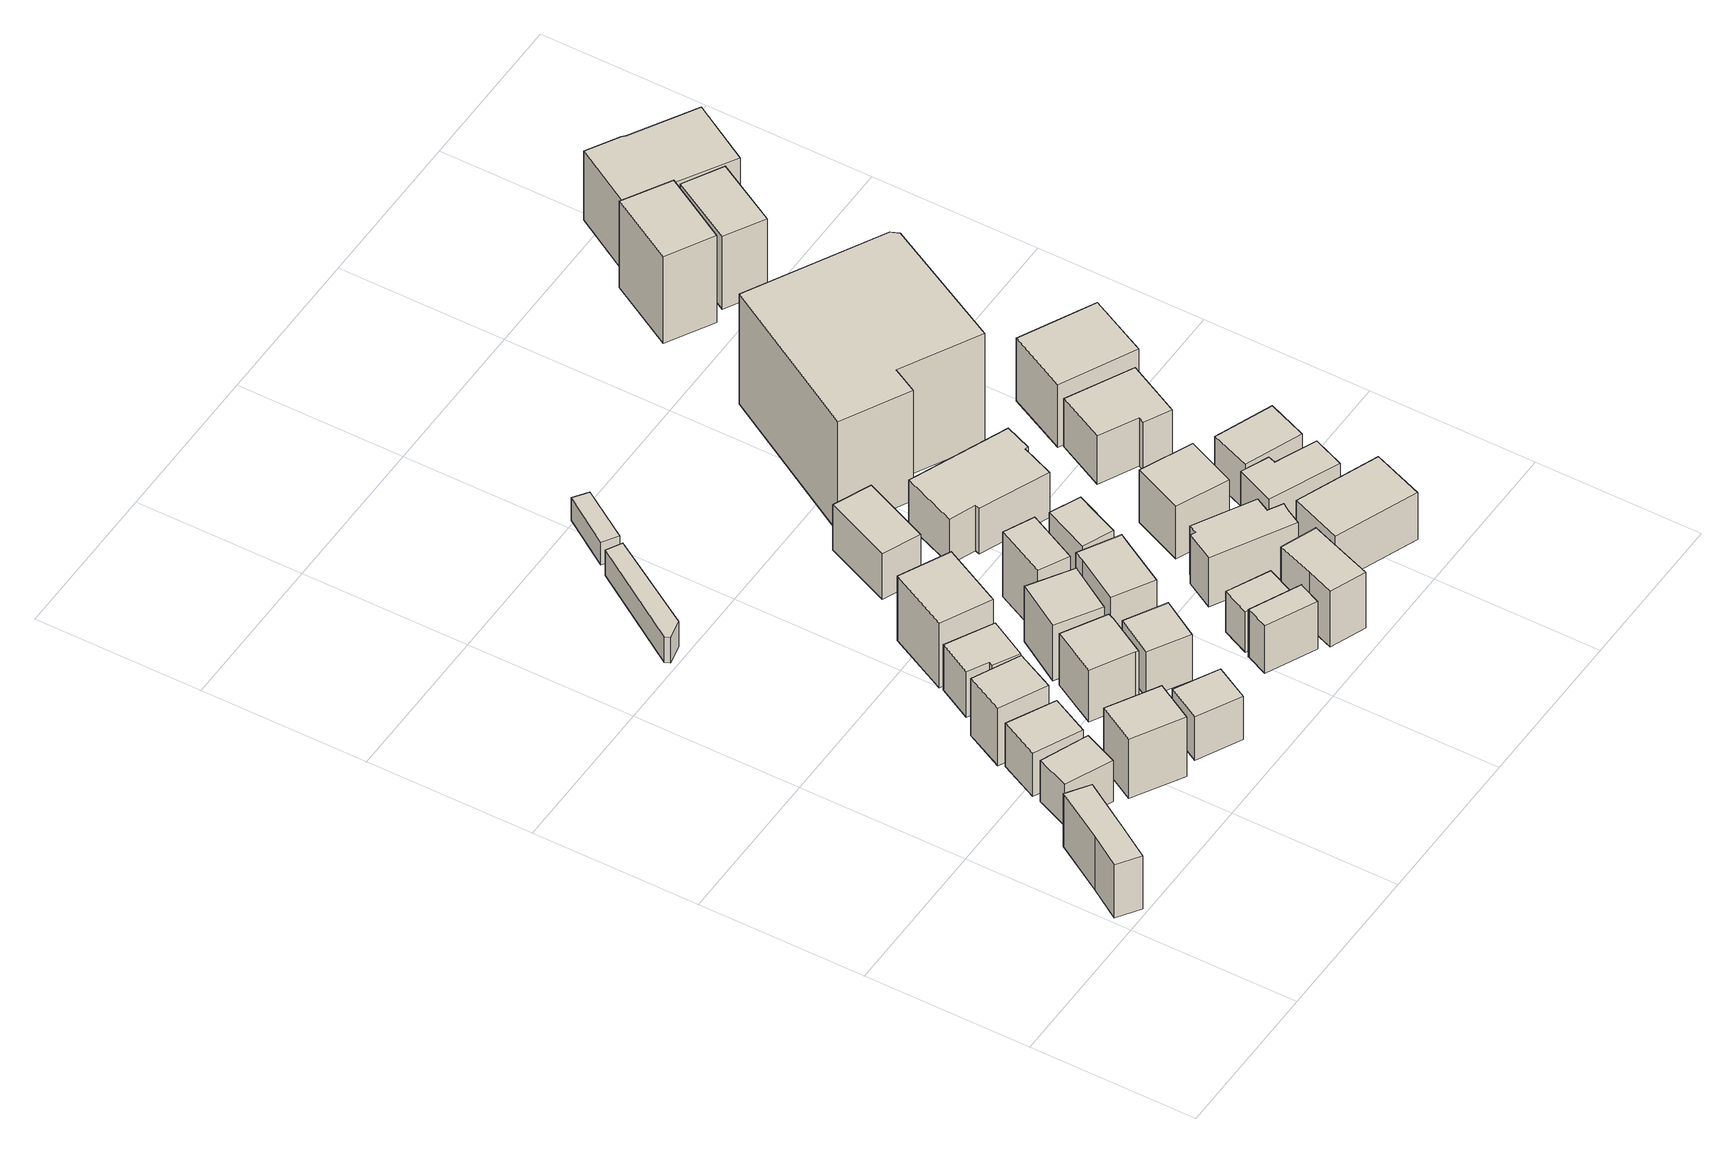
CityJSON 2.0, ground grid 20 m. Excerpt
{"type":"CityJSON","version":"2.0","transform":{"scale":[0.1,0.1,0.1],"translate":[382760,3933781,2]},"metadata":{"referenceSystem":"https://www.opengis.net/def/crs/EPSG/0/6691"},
"CityObjects":{
"building1":{"type":"Building","attributes":{"大字・町コード":"33","町・丁目コード":"4","13_区市町村コード_大字・町コード_町・丁目コード":"13111033004","多摩水系多摩川、浅川、大栗川洪水浸水想定区域（計画規模）.規模":"L1","多摩水系多摩川、浅川、大栗川洪水浸水想定区域（計画規模）.浸水ランク":"2","多摩水系多摩川、浅川、大栗川洪水浸水想定区域（計画規模）.浸水深":2.22,"多摩水系多摩川、浅川、大栗川洪水浸水想定区域（想定最大規模）.規模":"L2","多摩水系多摩川、浅川、大栗川洪水浸水想定区域（想定最大規模）.浸水ランク":"3","多摩水系多摩川、浅川、大栗川洪水浸水想定区域（想定最大規模）.浸水深":3.44,"多摩水系多摩川、浅川、大栗川洪水浸水想定区域（想定最大規模）.継続時間":14.95,"城南地区河川流域浸水予想区域（改定）（想定最大規模）.規模":"L2","城南地区河川流域浸水予想区域（改定）（想定最大規模）.浸水ランク":"1","城南地区河川流域浸水予想区域（改定）（想定最大規模）.浸水深":0.146,"measuredHeight":8.1,"BuildingDetails.buildingRoofEdgeArea":38.13,"BuildingDetails.districtsAndZonesType":"11","BuildingDetails.prefecture":"13","BuildingDetails.city":"13111","BuildingDetails.surveyYear":2016},"address":[{"country":"日本","locality":"東京都大田区仲六郷四丁目"}],"geometry":[{"type":"Solid","lod":"1","boundaries":[[[[0,1,2,3,4,5]],[[4,6,7,5]],[[3,8,6,4]],[[2,9,8,3]],[[1,10,9,2]],[[0,11,10,1]],[[5,7,11,0]],[[6,8,9,10,11,7]]]]}]},
"building2":{"type":"Building","attributes":{"大字・町コード":"33","町・丁目コード":"4","13_区市町村コード_大字・町コード_町・丁目コード":"13111033004","多摩水系多摩川、浅川、大栗川洪水浸水想定区域（計画規模）.規模":"L1","多摩水系多摩川、浅川、大栗川洪水浸水想定区域（計画規模）.浸水ランク":"2","多摩水系多摩川、浅川、大栗川洪水浸水想定区域（計画規模）.浸水深":2.28,"多摩水系多摩川、浅川、大栗川洪水浸水想定区域（想定最大規模）.規模":"L2","多摩水系多摩川、浅川、大栗川洪水浸水想定区域（想定最大規模）.浸水ランク":"3","多摩水系多摩川、浅川、大栗川洪水浸水想定区域（想定最大規模）.浸水深":3.51,"多摩水系多摩川、浅川、大栗川洪水浸水想定区域（想定最大規模）.継続時間":13.25,"城南地区河川流域浸水予想区域（改定）（想定最大規模）.規模":"L2","城南地区河川流域浸水予想区域（改定）（想定最大規模）.浸水ランク":"1","城南地区河川流域浸水予想区域（改定）（想定最大規模）.浸水深":0.146,"measuredHeight":6.3,"BuildingDetails.buildingRoofEdgeArea":27.18,"BuildingDetails.districtsAndZonesType":"11","BuildingDetails.prefecture":"13","BuildingDetails.city":"13111","BuildingDetails.surveyYear":2016},"address":[{"country":"日本","locality":"東京都大田区仲六郷四丁目"}],"geometry":[{"type":"Solid","lod":"1","boundaries":[[[[12,13,14,15]],[[14,16,17,15]],[[13,18,16,14]],[[12,19,18,13]],[[15,17,19,12]],[[16,18,19,17]]]]}]},
"building3":{"type":"Building","attributes":{"大字・町コード":"33","町・丁目コード":"4","13_区市町村コード_大字・町コード_町・丁目コード":"13111033004","多摩水系多摩川、浅川、大栗川洪水浸水想定区域（計画規模）.規模":"L1","多摩水系多摩川、浅川、大栗川洪水浸水想定区域（計画規模）.浸水ランク":"2","多摩水系多摩川、浅川、大栗川洪水浸水想定区域（計画規模）.浸水深":2.28,"多摩水系多摩川、浅川、大栗川洪水浸水想定区域（想定最大規模）.規模":"L2","多摩水系多摩川、浅川、大栗川洪水浸水想定区域（想定最大規模）.浸水ランク":"3","多摩水系多摩川、浅川、大栗川洪水浸水想定区域（想定最大規模）.浸水深":3.51,"多摩水系多摩川、浅川、大栗川洪水浸水想定区域（想定最大規模）.継続時間":13.25,"城南地区河川流域浸水予想区域（改定）（想定最大規模）.規模":"L2","城南地区河川流域浸水予想区域（改定）（想定最大規模）.浸水ランク":"1","城南地区河川流域浸水予想区域（改定）（想定最大規模）.浸水深":0.184,"measuredHeight":6.6,"BuildingDetails.buildingRoofEdgeArea":32.4,"BuildingDetails.districtsAndZonesType":"11","BuildingDetails.prefecture":"13","BuildingDetails.city":"13111","BuildingDetails.surveyYear":2016},"address":[{"country":"日本","locality":"東京都大田区仲六郷四丁目"}],"geometry":[{"type":"Solid","lod":"1","boundaries":[[[[20,21,22,23]],[[22,24,25,23]],[[21,26,24,22]],[[20,27,26,21]],[[23,25,27,20]],[[24,26,27,25]]]]}]},
"building4":{"type":"Building","attributes":{"大字・町コード":"33","町・丁目コード":"4","13_区市町村コード_大字・町コード_町・丁目コード":"13111033004","多摩水系多摩川、浅川、大栗川洪水浸水想定区域（計画規模）.規模":"L1","多摩水系多摩川、浅川、大栗川洪水浸水想定区域（計画規模）.浸水ランク":"2","多摩水系多摩川、浅川、大栗川洪水浸水想定区域（計画規模）.浸水深":2.22,"多摩水系多摩川、浅川、大栗川洪水浸水想定区域（想定最大規模）.規模":"L2","多摩水系多摩川、浅川、大栗川洪水浸水想定区域（想定最大規模）.浸水ランク":"3","多摩水系多摩川、浅川、大栗川洪水浸水想定区域（想定最大規模）.浸水深":3.44,"多摩水系多摩川、浅川、大栗川洪水浸水想定区域（想定最大規模）.継続時間":14.95,"城南地区河川流域浸水予想区域（改定）（想定最大規模）.規模":"L2","城南地区河川流域浸水予想区域（改定）（想定最大規模）.浸水ランク":"1","城南地区河川流域浸水予想区域（改定）（想定最大規模）.浸水深":0.146,"measuredHeight":9.1,"BuildingDetails.buildingRoofEdgeArea":35.91,"BuildingDetails.districtsAndZonesType":"11","BuildingDetails.prefecture":"13","BuildingDetails.city":"13111","BuildingDetails.surveyYear":2016},"address":[{"country":"日本","locality":"東京都大田区仲六郷四丁目"}],"geometry":[{"type":"Solid","lod":"1","boundaries":[[[[28,29,30,31]],[[30,32,33,31]],[[29,34,32,30]],[[28,35,34,29]],[[31,33,35,28]],[[32,34,35,33]]]]}]},
"building5":{"type":"Building","attributes":{"大字・町コード":"33","町・丁目コード":"4","13_区市町村コード_大字・町コード_町・丁目コード":"13111033004","多摩水系多摩川、浅川、大栗川洪水浸水想定区域（計画規模）.規模":"L1","多摩水系多摩川、浅川、大栗川洪水浸水想定区域（計画規模）.浸水ランク":"2","多摩水系多摩川、浅川、大栗川洪水浸水想定区域（計画規模）.浸水深":2.08,"多摩水系多摩川、浅川、大栗川洪水浸水想定区域（想定最大規模）.規模":"L2","多摩水系多摩川、浅川、大栗川洪水浸水想定区域（想定最大規模）.浸水ランク":"3","多摩水系多摩川、浅川、大栗川洪水浸水想定区域（想定最大規模）.浸水深":3.31,"多摩水系多摩川、浅川、大栗川洪水浸水想定区域（想定最大規模）.継続時間":13.25,"城南地区河川流域浸水予想区域（改定）（想定最大規模）.規模":"L2","城南地区河川流域浸水予想区域（改定）（想定最大規模）.浸水ランク":"1","城南地区河川流域浸水予想区域（改定）（想定最大規模）.浸水深":0.184,"measuredHeight":9.2,"BuildingDetails.buildingRoofEdgeArea":32.43,"BuildingDetails.districtsAndZonesType":"11","BuildingDetails.prefecture":"13","BuildingDetails.city":"13111","BuildingDetails.surveyYear":2016},"address":[{"country":"日本","locality":"東京都大田区仲六郷四丁目"}],"geometry":[{"type":"Solid","lod":"1","boundaries":[[[[36,37,38,39]],[[38,40,41,39]],[[37,42,40,38]],[[36,43,42,37]],[[39,41,43,36]],[[40,42,43,41]]]]}]},
"building6":{"type":"Building","attributes":{"大字・町コード":"33","町・丁目コード":"4","13_区市町村コード_大字・町コード_町・丁目コード":"13111033004","多摩水系多摩川、浅川、大栗川洪水浸水想定区域（計画規模）.規模":"L1","多摩水系多摩川、浅川、大栗川洪水浸水想定区域（計画規模）.浸水ランク":"2","多摩水系多摩川、浅川、大栗川洪水浸水想定区域（計画規模）.浸水深":2.19,"多摩水系多摩川、浅川、大栗川洪水浸水想定区域（想定最大規模）.規模":"L2","多摩水系多摩川、浅川、大栗川洪水浸水想定区域（想定最大規模）.浸水ランク":"3","多摩水系多摩川、浅川、大栗川洪水浸水想定区域（想定最大規模）.浸水深":3.4,"多摩水系多摩川、浅川、大栗川洪水浸水想定区域（想定最大規模）.継続時間":14.82,"城南地区河川流域浸水予想区域（改定）（想定最大規模）.規模":"L2","城南地区河川流域浸水予想区域（改定）（想定最大規模）.浸水ランク":"1","城南地区河川流域浸水予想区域（改定）（想定最大規模）.浸水深":0.146,"measuredHeight":6.5,"BuildingDetails.buildingRoofEdgeArea":27.32,"BuildingDetails.districtsAndZonesType":"11","BuildingDetails.prefecture":"13","BuildingDetails.city":"13111","BuildingDetails.surveyYear":2016},"address":[{"country":"日本","locality":"東京都大田区仲六郷四丁目"}],"geometry":[{"type":"Solid","lod":"1","boundaries":[[[[44,45,46,47]],[[46,48,49,47]],[[45,50,48,46]],[[44,51,50,45]],[[47,49,51,44]],[[48,50,51,49]]]]}]},
"building7":{"type":"Building","attributes":{"大字・町コード":"33","町・丁目コード":"4","13_区市町村コード_大字・町コード_町・丁目コード":"13111033004","多摩水系多摩川、浅川、大栗川洪水浸水想定区域（計画規模）.規模":"L1","多摩水系多摩川、浅川、大栗川洪水浸水想定区域（計画規模）.浸水ランク":"2","多摩水系多摩川、浅川、大栗川洪水浸水想定区域（計画規模）.浸水深":2.18,"多摩水系多摩川、浅川、大栗川洪水浸水想定区域（想定最大規模）.規模":"L2","多摩水系多摩川、浅川、大栗川洪水浸水想定区域（想定最大規模）.浸水ランク":"3","多摩水系多摩川、浅川、大栗川洪水浸水想定区域（想定最大規模）.浸水深":3.41,"多摩水系多摩川、浅川、大栗川洪水浸水想定区域（想定最大規模）.継続時間":13.25,"城南地区河川流域浸水予想区域（改定）（想定最大規模）.規模":"L2","城南地区河川流域浸水予想区域（改定）（想定最大規模）.浸水ランク":"1","城南地区河川流域浸水予想区域（改定）（想定最大規模）.浸水深":0.184,"measuredHeight":7,"BuildingDetails.buildingRoofEdgeArea":30.72,"BuildingDetails.districtsAndZonesType":"11","BuildingDetails.prefecture":"13","BuildingDetails.city":"13111","BuildingDetails.surveyYear":2016},"address":[{"country":"日本","locality":"東京都大田区仲六郷四丁目"}],"geometry":[{"type":"Solid","lod":"1","boundaries":[[[[52,53,54,55,56,57]],[[56,58,59,57]],[[55,60,58,56]],[[54,61,60,55]],[[53,62,61,54]],[[52,63,62,53]],[[57,59,63,52]],[[58,60,61,62,63,59]]]]}]},
"building8":{"type":"Building","attributes":{"大字・町コード":"33","町・丁目コード":"4","13_区市町村コード_大字・町コード_町・丁目コード":"13111033004","多摩水系多摩川、浅川、大栗川洪水浸水想定区域（計画規模）.規模":"L1","多摩水系多摩川、浅川、大栗川洪水浸水想定区域（計画規模）.浸水ランク":"2","多摩水系多摩川、浅川、大栗川洪水浸水想定区域（計画規模）.浸水深":1.91,"多摩水系多摩川、浅川、大栗川洪水浸水想定区域（想定最大規模）.規模":"L2","多摩水系多摩川、浅川、大栗川洪水浸水想定区域（想定最大規模）.浸水ランク":"3","多摩水系多摩川、浅川、大栗川洪水浸水想定区域（想定最大規模）.浸水深":3.19,"多摩水系多摩川、浅川、大栗川洪水浸水想定区域（想定最大規模）.継続時間":23.28,"城南地区河川流域浸水予想区域（改定）（想定最大規模）.規模":"L2","城南地区河川流域浸水予想区域（改定）（想定最大規模）.浸水ランク":"2","城南地区河川流域浸水予想区域（改定）（想定最大規模）.浸水深":0.632,"measuredHeight":7.1,"BuildingDetails.buildingRoofEdgeArea":29.88,"BuildingDetails.districtsAndZonesType":"12","BuildingDetails.prefecture":"13","BuildingDetails.city":"13111","BuildingDetails.surveyYear":2016},"address":[{"country":"日本","locality":"東京都大田区仲六郷四丁目"}],"geometry":[{"type":"Solid","lod":"1","boundaries":[[[[64,65,66,67,68]],[[67,69,70,68]],[[66,71,69,67]],[[65,72,71,66]],[[64,73,72,65]],[[68,70,73,64]],[[69,71,72,73,70]]]]}]},
"building9":{"type":"Building","attributes":{"大字・町コード":"33","町・丁目コード":"4","13_区市町村コード_大字・町コード_町・丁目コード":"13111033004","多摩水系多摩川、浅川、大栗川洪水浸水想定区域（計画規模）.規模":"L1","多摩水系多摩川、浅川、大栗川洪水浸水想定区域（計画規模）.浸水ランク":"2","多摩水系多摩川、浅川、大栗川洪水浸水想定区域（計画規模）.浸水深":2.15,"多摩水系多摩川、浅川、大栗川洪水浸水想定区域（想定最大規模）.規模":"L2","多摩水系多摩川、浅川、大栗川洪水浸水想定区域（想定最大規模）.浸水ランク":"3","多摩水系多摩川、浅川、大栗川洪水浸水想定区域（想定最大規模）.浸水深":3.39,"多摩水系多摩川、浅川、大栗川洪水浸水想定区域（想定最大規模）.継続時間":14.8,"城南地区河川流域浸水予想区域（改定）（想定最大規模）.規模":"L2","城南地区河川流域浸水予想区域（改定）（想定最大規模）.浸水ランク":"1","城南地区河川流域浸水予想区域（改定）（想定最大規模）.浸水深":0.146,"measuredHeight":9,"BuildingDetails.buildingRoofEdgeArea":36.09,"BuildingDetails.districtsAndZonesType":"11","BuildingDetails.prefecture":"13","BuildingDetails.city":"13111","BuildingDetails.surveyYear":2016},"address":[{"country":"日本","locality":"東京都大田区仲六郷四丁目"}],"geometry":[{"type":"Solid","lod":"1","boundaries":[[[[74,75,76,77,78,79]],[[78,80,81,79]],[[77,82,80,78]],[[76,83,82,77]],[[75,84,83,76]],[[74,85,84,75]],[[79,81,85,74]],[[80,82,83,84,85,81]]]]}]},
"building10":{"type":"Building","attributes":{"大字・町コード":"33","町・丁目コード":"4","13_区市町村コード_大字・町コード_町・丁目コード":"13111033004","多摩水系多摩川、浅川、大栗川洪水浸水想定区域（計画規模）.規模":"L1","多摩水系多摩川、浅川、大栗川洪水浸水想定区域（計画規模）.浸水ランク":"2","多摩水系多摩川、浅川、大栗川洪水浸水想定区域（計画規模）.浸水深":2.05,"多摩水系多摩川、浅川、大栗川洪水浸水想定区域（想定最大規模）.規模":"L2","多摩水系多摩川、浅川、大栗川洪水浸水想定区域（想定最大規模）.浸水ランク":"3","多摩水系多摩川、浅川、大栗川洪水浸水想定区域（想定最大規模）.浸水深":3.29,"多摩水系多摩川、浅川、大栗川洪水浸水想定区域（想定最大規模）.継続時間":14.8,"城南地区河川流域浸水予想区域（改定）（想定最大規模）.規模":"L2","城南地区河川流域浸水予想区域（改定）（想定最大規模）.浸水ランク":"1","城南地区河川流域浸水予想区域（改定）（想定最大規模）.浸水深":0.184,"measuredHeight":9.6,"BuildingDetails.buildingRoofEdgeArea":53.9,"BuildingDetails.districtsAndZonesType":"11","BuildingDetails.prefecture":"13","BuildingDetails.city":"13111","BuildingDetails.surveyYear":2016},"address":[{"country":"日本","locality":"東京都大田区仲六郷四丁目"}],"geometry":[{"type":"Solid","lod":"1","boundaries":[[[[86,87,88,89]],[[88,90,91,89]],[[87,92,90,88]],[[86,93,92,87]],[[89,91,93,86]],[[90,92,93,91]]]]}]},
"building11":{"type":"Building","attributes":{"大字・町コード":"33","町・丁目コード":"4","13_区市町村コード_大字・町コード_町・丁目コード":"13111033004","多摩水系多摩川、浅川、大栗川洪水浸水想定区域（計画規模）.規模":"L1","多摩水系多摩川、浅川、大栗川洪水浸水想定区域（計画規模）.浸水ランク":"2","多摩水系多摩川、浅川、大栗川洪水浸水想定区域（計画規模）.浸水深":1.95,"多摩水系多摩川、浅川、大栗川洪水浸水想定区域（想定最大規模）.規模":"L2","多摩水系多摩川、浅川、大栗川洪水浸水想定区域（想定最大規模）.浸水ランク":"3","多摩水系多摩川、浅川、大栗川洪水浸水想定区域（想定最大規模）.浸水深":3.19,"多摩水系多摩川、浅川、大栗川洪水浸水想定区域（想定最大規模）.継続時間":14.8,"城南地区河川流域浸水予想区域（改定）（想定最大規模）.規模":"L2","城南地区河川流域浸水予想区域（改定）（想定最大規模）.浸水ランク":"1","城南地区河川流域浸水予想区域（改定）（想定最大規模）.浸水深":0.062,"measuredHeight":7.8,"BuildingDetails.buildingRoofEdgeArea":28.12,"BuildingDetails.districtsAndZonesType":"11","BuildingDetails.prefecture":"13","BuildingDetails.city":"13111","BuildingDetails.surveyYear":2016},"address":[{"country":"日本","locality":"東京都大田区仲六郷四丁目"}],"geometry":[{"type":"Solid","lod":"1","boundaries":[[[[94,95,96,97]],[[96,98,99,97]],[[95,100,98,96]],[[94,101,100,95]],[[97,99,101,94]],[[98,100,101,99]]]]}]},
"building12":{"type":"Building","attributes":{"大字・町コード":"33","町・丁目コード":"4","13_区市町村コード_大字・町コード_町・丁目コード":"13111033004","多摩水系多摩川、浅川、大栗川洪水浸水想定区域（計画規模）.規模":"L1","多摩水系多摩川、浅川、大栗川洪水浸水想定区域（計画規模）.浸水ランク":"2","多摩水系多摩川、浅川、大栗川洪水浸水想定区域（計画規模）.浸水深":1.85,"多摩水系多摩川、浅川、大栗川洪水浸水想定区域（想定最大規模）.規模":"L2","多摩水系多摩川、浅川、大栗川洪水浸水想定区域（想定最大規模）.浸水ランク":"3","多摩水系多摩川、浅川、大栗川洪水浸水想定区域（想定最大規模）.浸水深":3.09,"多摩水系多摩川、浅川、大栗川洪水浸水想定区域（想定最大規模）.継続時間":14.8,"城南地区河川流域浸水予想区域（改定）（想定最大規模）.規模":"L2","城南地区河川流域浸水予想区域（改定）（想定最大規模）.浸水ランク":"1","城南地区河川流域浸水予想区域（改定）（想定最大規模）.浸水深":0.084,"measuredHeight":8.9,"BuildingDetails.buildingRoofEdgeArea":37.98,"BuildingDetails.districtsAndZonesType":"11","BuildingDetails.prefecture":"13","BuildingDetails.city":"13111","BuildingDetails.surveyYear":2016},"address":[{"country":"日本","locality":"東京都大田区仲六郷四丁目"}],"geometry":[{"type":"Solid","lod":"1","boundaries":[[[[102,103,104,105,106]],[[105,107,108,106]],[[104,109,107,105]],[[103,110,109,104]],[[102,111,110,103]],[[106,108,111,102]],[[107,109,110,111,108]]]]}]},
"building13":{"type":"Building","attributes":{"大字・町コード":"33","町・丁目コード":"4","13_区市町村コード_大字・町コード_町・丁目コード":"13111033004","多摩水系多摩川、浅川、大栗川洪水浸水想定区域（計画規模）.規模":"L1","多摩水系多摩川、浅川、大栗川洪水浸水想定区域（計画規模）.浸水ランク":"2","多摩水系多摩川、浅川、大栗川洪水浸水想定区域（計画規模）.浸水深":1.91,"多摩水系多摩川、浅川、大栗川洪水浸水想定区域（想定最大規模）.規模":"L2","多摩水系多摩川、浅川、大栗川洪水浸水想定区域（想定最大規模）.浸水ランク":"3","多摩水系多摩川、浅川、大栗川洪水浸水想定区域（想定最大規模）.浸水深":3.19,"多摩水系多摩川、浅川、大栗川洪水浸水想定区域（想定最大規模）.継続時間":23.28,"城南地区河川流域浸水予想区域（改定）（想定最大規模）.規模":"L2","城南地区河川流域浸水予想区域（改定）（想定最大規模）.浸水ランク":"1","城南地区河川流域浸水予想区域（改定）（想定最大規模）.浸水深":0.004,"measuredHeight":6.4,"BuildingDetails.buildingRoofEdgeArea":15.26,"BuildingDetails.districtsAndZonesType":"12","BuildingDetails.prefecture":"13","BuildingDetails.city":"13111","BuildingDetails.surveyYear":2016},"address":[{"country":"日本","locality":"東京都大田区仲六郷四丁目"}],"geometry":[{"type":"Solid","lod":"1","boundaries":[[[[112,113,114,115]],[[114,116,117,115]],[[113,118,116,114]],[[112,119,118,113]],[[115,117,119,112]],[[116,118,119,117]]]]}]},
"building14":{"type":"Building","attributes":{"大字・町コード":"33","町・丁目コード":"4","13_区市町村コード_大字・町コード_町・丁目コード":"13111033004","多摩水系多摩川、浅川、大栗川洪水浸水想定区域（計画規模）.規模":"L1","多摩水系多摩川、浅川、大栗川洪水浸水想定区域（計画規模）.浸水ランク":"2","多摩水系多摩川、浅川、大栗川洪水浸水想定区域（計画規模）.浸水深":1.95,"多摩水系多摩川、浅川、大栗川洪水浸水想定区域（想定最大規模）.規模":"L2","多摩水系多摩川、浅川、大栗川洪水浸水想定区域（想定最大規模）.浸水ランク":"3","多摩水系多摩川、浅川、大栗川洪水浸水想定区域（想定最大規模）.浸水深":3.19,"多摩水系多摩川、浅川、大栗川洪水浸水想定区域（想定最大規模）.継続時間":14.8,"城南地区河川流域浸水予想区域（改定）（想定最大規模）.規模":"L2","城南地区河川流域浸水予想区域（改定）（想定最大規模）.浸水ランク":"1","城南地区河川流域浸水予想区域（改定）（想定最大規模）.浸水深":0.084,"measuredHeight":9.5,"BuildingDetails.buildingRoofEdgeArea":40.07,"BuildingDetails.districtsAndZonesType":"11","BuildingDetails.prefecture":"13","BuildingDetails.city":"13111","BuildingDetails.surveyYear":2016},"address":[{"country":"日本","locality":"東京都大田区仲六郷四丁目"}],"geometry":[{"type":"Solid","lod":"1","boundaries":[[[[120,121,122,123,124,125]],[[124,126,127,125]],[[123,128,126,124]],[[122,129,128,123]],[[121,130,129,122]],[[120,131,130,121]],[[125,127,131,120]],[[126,128,129,130,131,127]]]]}]},
"building15":{"type":"Building","attributes":{"大字・町コード":"33","町・丁目コード":"4","13_区市町村コード_大字・町コード_町・丁目コード":"13111033004","多摩水系多摩川、浅川、大栗川洪水浸水想定区域（計画規模）.規模":"L1","多摩水系多摩川、浅川、大栗川洪水浸水想定区域（計画規模）.浸水ランク":"2","多摩水系多摩川、浅川、大栗川洪水浸水想定区域（計画規模）.浸水深":1.99,"多摩水系多摩川、浅川、大栗川洪水浸水想定区域（想定最大規模）.規模":"L2","多摩水系多摩川、浅川、大栗川洪水浸水想定区域（想定最大規模）.浸水ランク":"3","多摩水系多摩川、浅川、大栗川洪水浸水想定区域（想定最大規模）.浸水深":3.2,"多摩水系多摩川、浅川、大栗川洪水浸水想定区域（想定最大規模）.継続時間":14.82,"城南地区河川流域浸水予想区域（改定）（想定最大規模）.規模":"L2","城南地区河川流域浸水予想区域（改定）（想定最大規模）.浸水ランク":"1","城南地区河川流域浸水予想区域（改定）（想定最大規模）.浸水深":0.188,"measuredHeight":7.3,"BuildingDetails.buildingRoofEdgeArea":19.59,"BuildingDetails.districtsAndZonesType":"11","BuildingDetails.prefecture":"13","BuildingDetails.city":"13111","BuildingDetails.surveyYear":2016},"address":[{"country":"日本","locality":"東京都大田区仲六郷四丁目"}],"geometry":[{"type":"Solid","lod":"1","boundaries":[[[[132,133,134,135,136,137]],[[136,138,139,137]],[[135,140,138,136]],[[134,141,140,135]],[[133,142,141,134]],[[132,143,142,133]],[[137,139,143,132]],[[138,140,141,142,143,139]]]]}]},
"building16":{"type":"Building","attributes":{"大字・町コード":"33","町・丁目コード":"4","13_区市町村コード_大字・町コード_町・丁目コード":"13111033004","多摩水系多摩川、浅川、大栗川洪水浸水想定区域（計画規模）.規模":"L1","多摩水系多摩川、浅川、大栗川洪水浸水想定区域（計画規模）.浸水ランク":"2","多摩水系多摩川、浅川、大栗川洪水浸水想定区域（計画規模）.浸水深":1.95,"多摩水系多摩川、浅川、大栗川洪水浸水想定区域（想定最大規模）.規模":"L2","多摩水系多摩川、浅川、大栗川洪水浸水想定区域（想定最大規模）.浸水ランク":"3","多摩水系多摩川、浅川、大栗川洪水浸水想定区域（想定最大規模）.浸水深":3.19,"多摩水系多摩川、浅川、大栗川洪水浸水想定区域（想定最大規模）.継続時間":14.8,"城南地区河川流域浸水予想区域（改定）（想定最大規模）.規模":"L2","城南地区河川流域浸水予想区域（改定）（想定最大規模）.浸水ランク":"1","城南地区河川流域浸水予想区域（改定）（想定最大規模）.浸水深":0.084,"measuredHeight":9.8,"BuildingDetails.buildingRoofEdgeArea":26.46,"BuildingDetails.districtsAndZonesType":"11","BuildingDetails.prefecture":"13","BuildingDetails.city":"13111","BuildingDetails.surveyYear":2016},"address":[{"country":"日本","locality":"東京都大田区仲六郷四丁目"}],"geometry":[{"type":"Solid","lod":"1","boundaries":[[[[144,145,146,147]],[[146,148,149,147]],[[145,150,148,146]],[[144,151,150,145]],[[147,149,151,144]],[[148,150,151,149]]]]}]},
"building17":{"type":"Building","attributes":{"大字・町コード":"33","町・丁目コード":"4","13_区市町村コード_大字・町コード_町・丁目コード":"13111033004","多摩水系多摩川、浅川、大栗川洪水浸水想定区域（計画規模）.規模":"L1","多摩水系多摩川、浅川、大栗川洪水浸水想定区域（計画規模）.浸水ランク":"2","多摩水系多摩川、浅川、大栗川洪水浸水想定区域（計画規模）.浸水深":1.02,"多摩水系多摩川、浅川、大栗川洪水浸水想定区域（想定最大規模）.規模":"L2","多摩水系多摩川、浅川、大栗川洪水浸水想定区域（想定最大規模）.浸水ランク":"2","多摩水系多摩川、浅川、大栗川洪水浸水想定区域（想定最大規模）.浸水深":2.29,"多摩水系多摩川、浅川、大栗川洪水浸水想定区域（想定最大規模）.継続時間":10.9,"城南地区河川流域浸水予想区域（改定）（想定最大規模）.規模":"L2","城南地区河川流域浸水予想区域（改定）（想定最大規模）.浸水ランク":"1","城南地区河川流域浸水予想区域（改定）（想定最大規模）.浸水深":0.006,"measuredHeight":7.1,"BuildingDetails.buildingRoofEdgeArea":43.1,"BuildingDetails.districtsAndZonesType":"11","BuildingDetails.prefecture":"13","BuildingDetails.city":"13111","BuildingDetails.surveyYear":2016},"address":[{"country":"日本","locality":"東京都大田区仲六郷四丁目"}],"geometry":[{"type":"Solid","lod":"1","boundaries":[[[[152,153,154,155]],[[154,156,157,155]],[[153,158,156,154]],[[152,159,158,153]],[[155,157,159,152]],[[156,158,159,157]]]]}]},
"building18":{"type":"Building","attributes":{"大字・町コード":"33","町・丁目コード":"4","13_区市町村コード_大字・町コード_町・丁目コード":"13111033004","多摩水系多摩川、浅川、大栗川洪水浸水想定区域（計画規模）.規模":"L1","多摩水系多摩川、浅川、大栗川洪水浸水想定区域（計画規模）.浸水ランク":"2","多摩水系多摩川、浅川、大栗川洪水浸水想定区域（計画規模）.浸水深":1.99,"多摩水系多摩川、浅川、大栗川洪水浸水想定区域（想定最大規模）.規模":"L2","多摩水系多摩川、浅川、大栗川洪水浸水想定区域（想定最大規模）.浸水ランク":"3","多摩水系多摩川、浅川、大栗川洪水浸水想定区域（想定最大規模）.浸水深":3.2,"多摩水系多摩川、浅川、大栗川洪水浸水想定区域（想定最大規模）.継続時間":14.82,"城南地区河川流域浸水予想区域（改定）（想定最大規模）.規模":"L2","城南地区河川流域浸水予想区域（改定）（想定最大規模）.浸水ランク":"1","城南地区河川流域浸水予想区域（改定）（想定最大規模）.浸水深":0.062,"measuredHeight":7.7,"BuildingDetails.buildingRoofEdgeArea":20.08,"BuildingDetails.districtsAndZonesType":"11","BuildingDetails.prefecture":"13","BuildingDetails.city":"13111","BuildingDetails.surveyYear":2016},"address":[{"country":"日本","locality":"東京都大田区仲六郷四丁目"}],"geometry":[{"type":"Solid","lod":"1","boundaries":[[[[160,161,162,163]],[[162,164,165,163]],[[161,166,164,162]],[[160,167,166,161]],[[163,165,167,160]],[[164,166,167,165]]]]}]},
"building19":{"type":"Building","attributes":{"大字・町コード":"33","町・丁目コード":"4","13_区市町村コード_大字・町コード_町・丁目コード":"13111033004","多摩水系多摩川、浅川、大栗川洪水浸水想定区域（計画規模）.規模":"L1","多摩水系多摩川、浅川、大栗川洪水浸水想定区域（計画規模）.浸水ランク":"2","多摩水系多摩川、浅川、大栗川洪水浸水想定区域（計画規模）.浸水深":2.05,"多摩水系多摩川、浅川、大栗川洪水浸水想定区域（想定最大規模）.規模":"L2","多摩水系多摩川、浅川、大栗川洪水浸水想定区域（想定最大規模）.浸水ランク":"3","多摩水系多摩川、浅川、大栗川洪水浸水想定区域（想定最大規模）.浸水深":3.29,"多摩水系多摩川、浅川、大栗川洪水浸水想定区域（想定最大規模）.継続時間":14.8,"城南地区河川流域浸水予想区域（改定）（想定最大規模）.規模":"L2","城南地区河川流域浸水予想区域（改定）（想定最大規模）.浸水ランク":"1","城南地区河川流域浸水予想区域（改定）（想定最大規模）.浸水深":0.005,"measuredHeight":11.3,"BuildingDetails.buildingRoofEdgeArea":24.28,"BuildingDetails.districtsAndZonesType":"11","BuildingDetails.prefecture":"13","BuildingDetails.city":"13111","BuildingDetails.surveyYear":2016},"address":[{"country":"日本","locality":"東京都大田区仲六郷四丁目"}],"geometry":[{"type":"Solid","lod":"1","boundaries":[[[[168,169,170,171]],[[170,172,173,171]],[[169,174,172,170]],[[168,175,174,169]],[[171,173,175,168]],[[172,174,175,173]]]]}]},
"building20":{"type":"Building","attributes":{"大字・町コード":"33","町・丁目コード":"4","13_区市町村コード_大字・町コード_町・丁目コード":"13111033004","多摩水系多摩川、浅川、大栗川洪水浸水想定区域（計画規模）.規模":"L1","多摩水系多摩川、浅川、大栗川洪水浸水想定区域（計画規模）.浸水ランク":"2","多摩水系多摩川、浅川、大栗川洪水浸水想定区域（計画規模）.浸水深":1.99,"多摩水系多摩川、浅川、大栗川洪水浸水想定区域（想定最大規模）.規模":"L2","多摩水系多摩川、浅川、大栗川洪水浸水想定区域（想定最大規模）.浸水ランク":"3","多摩水系多摩川、浅川、大栗川洪水浸水想定区域（想定最大規模）.浸水深":3.2,"多摩水系多摩川、浅川、大栗川洪水浸水想定区域（想定最大規模）.継続時間":14.82,"城南地区河川流域浸水予想区域（改定）（想定最大規模）.規模":"L2","城南地区河川流域浸水予想区域（改定）（想定最大規模）.浸水ランク":"1","城南地区河川流域浸水予想区域（改定）（想定最大規模）.浸水深":0.062,"measuredHeight":9,"BuildingDetails.buildingRoofEdgeArea":37.76,"BuildingDetails.districtsAndZonesType":"11","BuildingDetails.prefecture":"13","BuildingDetails.city":"13111","BuildingDetails.surveyYear":2016},"address":[{"country":"日本","locality":"東京都大田区仲六郷四丁目"}],"geometry":[{"type":"Solid","lod":"1","boundaries":[[[[176,177,178,179,180,181,182,183]],[[182,184,185,183]],[[181,186,184,182]],[[180,187,186,181]],[[179,188,187,180]],[[178,189,188,179]],[[177,190,189,178]],[[176,191,190,177]],[[183,185,191,176]],[[184,186,187,188,189,190,191,185]]]]}]},
"building21":{"type":"Building","attributes":{"大字・町コード":"33","町・丁目コード":"4","13_区市町村コード_大字・町コード_町・丁目コード":"13111033004","多摩水系多摩川、浅川、大栗川洪水浸水想定区域（計画規模）.規模":"L1","多摩水系多摩川、浅川、大栗川洪水浸水想定区域（計画規模）.浸水ランク":"2","多摩水系多摩川、浅川、大栗川洪水浸水想定区域（計画規模）.浸水深":2.05,"多摩水系多摩川、浅川、大栗川洪水浸水想定区域（想定最大規模）.規模":"L2","多摩水系多摩川、浅川、大栗川洪水浸水想定区域（想定最大規模）.浸水ランク":"3","多摩水系多摩川、浅川、大栗川洪水浸水想定区域（想定最大規模）.浸水深":3.29,"多摩水系多摩川、浅川、大栗川洪水浸水想定区域（想定最大規模）.継続時間":14.8,"城南地区河川流域浸水予想区域（改定）（想定最大規模）.規模":"L2","城南地区河川流域浸水予想区域（改定）（想定最大規模）.浸水ランク":"1","城南地区河川流域浸水予想区域（改定）（想定最大規模）.浸水深":0.005,"measuredHeight":7.7,"BuildingDetails.buildingRoofEdgeArea":48.8,"BuildingDetails.districtsAndZonesType":"11","BuildingDetails.prefecture":"13","BuildingDetails.city":"13111","BuildingDetails.surveyYear":2016},"address":[{"country":"日本","locality":"東京都大田区仲六郷四丁目"}],"geometry":[{"type":"Solid","lod":"1","boundaries":[[[[192,193,194,195,196,197,198,199,200,201]],[[200,202,203,201]],[[199,204,202,200]],[[198,205,204,199]],[[197,206,205,198]],[[196,207,206,197]],[[195,208,207,196]],[[194,209,208,195]],[[193,210,209,194]],[[192,211,210,193]],[[201,203,211,192]],[[202,204,205,206,207,208,209,210,211,203]]]]}]},
"building22":{"type":"Building","attributes":{"大字・町コード":"33","町・丁目コード":"4","13_区市町村コード_大字・町コード_町・丁目コード":"13111033004","多摩水系多摩川、浅川、大栗川洪水浸水想定区域（計画規模）.規模":"L1","多摩水系多摩川、浅川、大栗川洪水浸水想定区域（計画規模）.浸水ランク":"2","多摩水系多摩川、浅川、大栗川洪水浸水想定区域（計画規模）.浸水深":1.32,"多摩水系多摩川、浅川、大栗川洪水浸水想定区域（想定最大規模）.規模":"L2","多摩水系多摩川、浅川、大栗川洪水浸水想定区域（想定最大規模）.浸水ランク":"2","多摩水系多摩川、浅川、大栗川洪水浸水想定区域（想定最大規模）.浸水深":2.59,"多摩水系多摩川、浅川、大栗川洪水浸水想定区域（想定最大規模）.継続時間":10.9,"城南地区河川流域浸水予想区域（改定）（想定最大規模）.規模":"L2","城南地区河川流域浸水予想区域（改定）（想定最大規模）.浸水ランク":"1","城南地区河川流域浸水予想区域（改定）（想定最大規模）.浸水深":0.006,"measuredHeight":6.7,"BuildingDetails.buildingRoofEdgeArea":94.8,"BuildingDetails.districtsAndZonesType":"11","BuildingDetails.prefecture":"13","BuildingDetails.city":"13111","BuildingDetails.surveyYear":2016},"address":[{"country":"日本","locality":"東京都大田区仲六郷四丁目"}],"geometry":[{"type":"Solid","lod":"1","boundaries":[[[[212,213,214,215,216,217,218,219]],[[218,220,221,219]],[[217,222,220,218]],[[216,223,222,217]],[[215,224,223,216]],[[214,225,224,215]],[[213,226,225,214]],[[212,227,226,213]],[[219,221,227,212]],[[220,222,223,224,225,226,227,221]]]]}]},
"building23":{"type":"Building","attributes":{"大字・町コード":"33","町・丁目コード":"4","13_区市町村コード_大字・町コード_町・丁目コード":"13111033004","多摩水系多摩川、浅川、大栗川洪水浸水想定区域（計画規模）.規模":"L1","多摩水系多摩川、浅川、大栗川洪水浸水想定区域（計画規模）.浸水ランク":"2","多摩水系多摩川、浅川、大栗川洪水浸水想定区域（計画規模）.浸水深":2.04,"多摩水系多摩川、浅川、大栗川洪水浸水想定区域（想定最大規模）.規模":"L2","多摩水系多摩川、浅川、大栗川洪水浸水想定区域（想定最大規模）.浸水ランク":"3","多摩水系多摩川、浅川、大栗川洪水浸水想定区域（想定最大規模）.浸水深":3.28,"多摩水系多摩川、浅川、大栗川洪水浸水想定区域（想定最大規模）.継続時間":14.63,"城南地区河川流域浸水予想区域（改定）（想定最大規模）.規模":"L2","城南地区河川流域浸水予想区域（改定）（想定最大規模）.浸水ランク":"1","城南地区河川流域浸水予想区域（改定）（想定最大規模）.浸水深":0.005,"measuredHeight":8.2,"BuildingDetails.buildingRoofEdgeArea":44.32,"BuildingDetails.districtsAndZonesType":"11","BuildingDetails.prefecture":"13","BuildingDetails.city":"13111","BuildingDetails.surveyYear":2016},"address":[{"country":"日本","locality":"東京都大田区仲六郷四丁目"}],"geometry":[{"type":"Solid","lod":"1","boundaries":[[[[228,229,230,231]],[[230,232,233,231]],[[229,234,232,230]],[[228,235,234,229]],[[231,233,235,228]],[[232,234,235,233]]]]}]},
"building24":{"type":"Building","attributes":{"大字・町コード":"33","町・丁目コード":"4","13_区市町村コード_大字・町コード_町・丁目コード":"13111033004","多摩水系多摩川、浅川、大栗川洪水浸水想定区域（計画規模）.規模":"L1","多摩水系多摩川、浅川、大栗川洪水浸水想定区域（計画規模）.浸水ランク":"2","多摩水系多摩川、浅川、大栗川洪水浸水想定区域（計画規模）.浸水深":1.93,"多摩水系多摩川、浅川、大栗川洪水浸水想定区域（想定最大規模）.規模":"L2","多摩水系多摩川、浅川、大栗川洪水浸水想定区域（想定最大規模）.浸水ランク":"3","多摩水系多摩川、浅川、大栗川洪水浸水想定区域（想定最大規模）.浸水深":3.07,"多摩水系多摩川、浅川、大栗川洪水浸水想定区域（想定最大規模）.継続時間":14.63,"城南地区河川流域浸水予想区域（改定）（想定最大規模）.規模":"L2","城南地区河川流域浸水予想区域（改定）（想定最大規模）.浸水ランク":"1","城南地区河川流域浸水予想区域（改定）（想定最大規模）.浸水深":0.148,"measuredHeight":7.3,"BuildingDetails.buildingRoofEdgeArea":71.11,"BuildingDetails.districtsAndZonesType":"11","BuildingDetails.prefecture":"13","BuildingDetails.city":"13111","BuildingDetails.surveyYear":2016},"address":[{"country":"日本","locality":"東京都大田区仲六郷四丁目"}],"geometry":[{"type":"Solid","lod":"1","boundaries":[[[[236,237,238,239]],[[238,240,241,239]],[[237,242,240,238]],[[236,243,242,237]],[[239,241,243,236]],[[240,242,243,241]]]]}]},
"building25":{"type":"Building","attributes":{"大字・町コード":"33","町・丁目コード":"4","13_区市町村コード_大字・町コード_町・丁目コード":"13111033004","多摩水系多摩川、浅川、大栗川洪水浸水想定区域（計画規模）.規模":"L1","多摩水系多摩川、浅川、大栗川洪水浸水想定区域（計画規模）.浸水ランク":"2","多摩水系多摩川、浅川、大栗川洪水浸水想定区域（計画規模）.浸水深":1.22,"多摩水系多摩川、浅川、大栗川洪水浸水想定区域（想定最大規模）.規模":"L2","多摩水系多摩川、浅川、大栗川洪水浸水想定区域（想定最大規模）.浸水ランク":"2","多摩水系多摩川、浅川、大栗川洪水浸水想定区域（想定最大規模）.浸水深":2.49,"多摩水系多摩川、浅川、大栗川洪水浸水想定区域（想定最大規模）.継続時間":10.9,"城南地区河川流域浸水予想区域（改定）（想定最大規模）.規模":"L2","城南地区河川流域浸水予想区域（改定）（想定最大規模）.浸水ランク":"1","城南地区河川流域浸水予想区域（改定）（想定最大規模）.浸水深":0.003,"measuredHeight":16.1,"BuildingDetails.buildingRoofEdgeArea":371.23,"BuildingDetails.districtsAndZonesType":"9","BuildingDetails.prefecture":"13","BuildingDetails.city":"13111","BuildingDetails.surveyYear":2016},"address":[{"country":"日本","locality":"東京都大田区仲六郷四丁目"}],"geometry":[{"type":"Solid","lod":"1","boundaries":[[[[244,245,246,247,248,249,250]],[[249,251,252,250]],[[248,253,251,249]],[[247,254,253,248]],[[246,255,254,247]],[[245,256,255,246]],[[244,257,256,245]],[[250,252,257,244]],[[251,253,254,255,256,257,252]]]]}]},
"building26":{"type":"Building","attributes":{"大字・町コード":"33","町・丁目コード":"4","13_区市町村コード_大字・町コード_町・丁目コード":"13111033004","多摩水系多摩川、浅川、大栗川洪水浸水想定区域（計画規模）.規模":"L1","多摩水系多摩川、浅川、大栗川洪水浸水想定区域（計画規模）.浸水ランク":"2","多摩水系多摩川、浅川、大栗川洪水浸水想定区域（計画規模）.浸水深":1.94,"多摩水系多摩川、浅川、大栗川洪水浸水想定区域（想定最大規模）.規模":"L2","多摩水系多摩川、浅川、大栗川洪水浸水想定区域（想定最大規模）.浸水ランク":"3","多摩水系多摩川、浅川、大栗川洪水浸水想定区域（想定最大規模）.浸水深":3.18,"多摩水系多摩川、浅川、大栗川洪水浸水想定区域（想定最大規模）.継続時間":14.63,"measuredHeight":6.8,"BuildingDetails.buildingRoofEdgeArea":40.24,"BuildingDetails.districtsAndZonesType":"11","BuildingDetails.prefecture":"13","BuildingDetails.city":"13111","BuildingDetails.surveyYear":2016},"address":[{"country":"日本","locality":"東京都大田区仲六郷四丁目"}],"geometry":[{"type":"Solid","lod":"1","boundaries":[[[[258,259,260,261,262,263]],[[262,264,265,263]],[[261,266,264,262]],[[260,267,266,261]],[[259,268,267,260]],[[258,269,268,259]],[[263,265,269,258]],[[264,266,267,268,269,265]]]]}]},
"building27":{"type":"Building","attributes":{"大字・町コード":"33","町・丁目コード":"4","13_区市町村コード_大字・町コード_町・丁目コード":"13111033004","多摩水系多摩川、浅川、大栗川洪水浸水想定区域（計画規模）.規模":"L1","多摩水系多摩川、浅川、大栗川洪水浸水想定区域（計画規模）.浸水ランク":"2","多摩水系多摩川、浅川、大栗川洪水浸水想定区域（計画規模）.浸水深":2.04,"多摩水系多摩川、浅川、大栗川洪水浸水想定区域（想定最大規模）.規模":"L2","多摩水系多摩川、浅川、大栗川洪水浸水想定区域（想定最大規模）.浸水ランク":"3","多摩水系多摩川、浅川、大栗川洪水浸水想定区域（想定最大規模）.浸水深":3.28,"多摩水系多摩川、浅川、大栗川洪水浸水想定区域（想定最大規模）.継続時間":14.63,"measuredHeight":7.1,"BuildingDetails.buildingRoofEdgeArea":37.86,"BuildingDetails.districtsAndZonesType":"11","BuildingDetails.prefecture":"13","BuildingDetails.city":"13111","BuildingDetails.surveyYear":2016},"address":[{"country":"日本","locality":"東京都大田区仲六郷四丁目"}],"geometry":[{"type":"Solid","lod":"1","boundaries":[[[[270,271,272,273]],[[272,274,275,273]],[[271,276,274,272]],[[270,277,276,271]],[[273,275,277,270]],[[274,276,277,275]]]]}]},
"building28":{"type":"Building","attributes":{"大字・町コード":"33","町・丁目コード":"4","13_区市町村コード_大字・町コード_町・丁目コード":"13111033004","多摩水系多摩川、浅川、大栗川洪水浸水想定区域（計画規模）.規模":"L1","多摩水系多摩川、浅川、大栗川洪水浸水想定区域（計画規模）.浸水ランク":"2","多摩水系多摩川、浅川、大栗川洪水浸水想定区域（計画規模）.浸水深":2.04,"多摩水系多摩川、浅川、大栗川洪水浸水想定区域（想定最大規模）.規模":"L2","多摩水系多摩川、浅川、大栗川洪水浸水想定区域（想定最大規模）.浸水ランク":"3","多摩水系多摩川、浅川、大栗川洪水浸水想定区域（想定最大規模）.浸水深":3.28,"多摩水系多摩川、浅川、大栗川洪水浸水想定区域（想定最大規模）.継続時間":14.63,"城南地区河川流域浸水予想区域（改定）（想定最大規模）.規模":"L2","城南地区河川流域浸水予想区域（改定）（想定最大規模）.浸水ランク":"1","城南地区河川流域浸水予想区域（改定）（想定最大規模）.浸水深":0.005,"measuredHeight":7.8,"BuildingDetails.buildingRoofEdgeArea":58.67,"BuildingDetails.districtsAndZonesType":"11","BuildingDetails.prefecture":"13","BuildingDetails.city":"13111","BuildingDetails.surveyYear":2016},"address":[{"country":"日本","locality":"東京都大田区仲六郷四丁目"}],"geometry":[{"type":"Solid","lod":"1","boundaries":[[[[278,279,280,281,282,283]],[[282,284,285,283]],[[281,286,284,282]],[[280,287,286,281]],[[279,288,287,280]],[[278,289,288,279]],[[283,285,289,278]],[[284,286,287,288,289,285]]]]}]},
"building29":{"type":"Building","attributes":{"多摩水系多摩川、浅川、大栗川洪水浸水想定区域（計画規模）.規模":"L1","多摩水系多摩川、浅川、大栗川洪水浸水想定区域（計画規模）.浸水ランク":"2","多摩水系多摩川、浅川、大栗川洪水浸水想定区域（計画規模）.浸水深":1.37,"多摩水系多摩川、浅川、大栗川洪水浸水想定区域（想定最大規模）.規模":"L2","多摩水系多摩川、浅川、大栗川洪水浸水想定区域（想定最大規模）.浸水ランク":"2","多摩水系多摩川、浅川、大栗川洪水浸水想定区域（想定最大規模）.浸水深":2.67,"多摩水系多摩川、浅川、大栗川洪水浸水想定区域（想定最大規模）.継続時間":11.23,"measuredHeight":9.1,"BuildingDetails.districtsAndZonesType":"9","BuildingDetails.prefecture":"13","BuildingDetails.city":"13111","BuildingDetails.surveyYear":2016},"address":[{"country":"日本","locality":"東京都大田区仲六郷四丁目"}],"geometry":[{"type":"Solid","lod":"1","boundaries":[[[[290,291,292,293]],[[292,294,295,293]],[[291,296,294,292]],[[290,297,296,291]],[[293,295,297,290]],[[294,296,297,295]]]]}]},
"building30":{"type":"Building","attributes":{"多摩水系多摩川、浅川、大栗川洪水浸水想定区域（計画規模）.規模":"L1","多摩水系多摩川、浅川、大栗川洪水浸水想定区域（計画規模）.浸水ランク":"2","多摩水系多摩川、浅川、大栗川洪水浸水想定区域（計画規模）.浸水深":0.86,"多摩水系多摩川、浅川、大栗川洪水浸水想定区域（想定最大規模）.規模":"L2","多摩水系多摩川、浅川、大栗川洪水浸水想定区域（想定最大規模）.浸水ランク":"2","多摩水系多摩川、浅川、大栗川洪水浸水想定区域（想定最大規模）.浸水深":2.26,"多摩水系多摩川、浅川、大栗川洪水浸水想定区域（想定最大規模）.継続時間":8.85,"城南地区河川流域浸水予想区域（改定）（想定最大規模）.規模":"L2","城南地区河川流域浸水予想区域（改定）（想定最大規模）.浸水ランク":"1","城南地区河川流域浸水予想区域（改定）（想定最大規模）.浸水深":0.006,"measuredHeight":13.2,"BuildingDetails.districtsAndZonesType":"9","BuildingDetails.prefecture":"13","BuildingDetails.city":"13111","BuildingDetails.surveyYear":2016},"address":[{"country":"日本","locality":"東京都大田区仲六郷四丁目"}],"geometry":[{"type":"Solid","lod":"1","boundaries":[[[[298,299,300,301]],[[300,302,303,301]],[[299,304,302,300]],[[298,305,304,299]],[[301,303,305,298]],[[302,304,305,303]]]]}]},
"building31":{"type":"Building","attributes":{"大字・町コード":"33","町・丁目コード":"4","13_区市町村コード_大字・町コード_町・丁目コード":"13111033004","多摩水系多摩川、浅川、大栗川洪水浸水想定区域（計画規模）.規模":"L1","多摩水系多摩川、浅川、大栗川洪水浸水想定区域（計画規模）.浸水ランク":"2","多摩水系多摩川、浅川、大栗川洪水浸水想定区域（計画規模）.浸水深":1.69,"多摩水系多摩川、浅川、大栗川洪水浸水想定区域（想定最大規模）.規模":"L2","多摩水系多摩川、浅川、大栗川洪水浸水想定区域（想定最大規模）.浸水ランク":"3","多摩水系多摩川、浅川、大栗川洪水浸水想定区域（想定最大規模）.浸水深":3.14,"多摩水系多摩川、浅川、大栗川洪水浸水想定区域（想定最大規模）.継続時間":10.5,"城南地区河川流域浸水予想区域（改定）（想定最大規模）.規模":"L2","城南地区河川流域浸水予想区域（改定）（想定最大規模）.浸水ランク":"1","城南地区河川流域浸水予想区域（改定）（想定最大規模）.浸水深":0.006,"measuredHeight":13,"BuildingDetails.buildingRoofEdgeArea":46.56,"BuildingDetails.districtsAndZonesType":"9","BuildingDetails.prefecture":"13","BuildingDetails.city":"13111","BuildingDetails.surveyYear":2016},"address":[{"country":"日本","locality":"東京都大田区仲六郷四丁目"}],"geometry":[{"type":"Solid","lod":"1","boundaries":[[[[306,307,308,309]],[[308,310,311,309]],[[307,312,310,308]],[[306,313,312,307]],[[309,311,313,306]],[[310,312,313,311]]]]}]},
"building32":{"type":"Building","attributes":{"大字・町コード":"33","町・丁目コード":"4","13_区市町村コード_大字・町コード_町・丁目コード":"13111033004","多摩水系多摩川、浅川、大栗川洪水浸水想定区域（計画規模）.規模":"L1","多摩水系多摩川、浅川、大栗川洪水浸水想定区域（計画規模）.浸水ランク":"2","多摩水系多摩川、浅川、大栗川洪水浸水想定区域（計画規模）.浸水深":1.69,"多摩水系多摩川、浅川、大栗川洪水浸水想定区域（想定最大規模）.規模":"L2","多摩水系多摩川、浅川、大栗川洪水浸水想定区域（想定最大規模）.浸水ランク":"3","多摩水系多摩川、浅川、大栗川洪水浸水想定区域（想定最大規模）.浸水深":3.14,"多摩水系多摩川、浅川、大栗川洪水浸水想定区域（想定最大規模）.継続時間":10.5,"城南地区河川流域浸水予想区域（改定）（想定最大規模）.規模":"L2","城南地区河川流域浸水予想区域（改定）（想定最大規模）.浸水ランク":"1","城南地区河川流域浸水予想区域（改定）（想定最大規模）.浸水深":0.003,"measuredHeight":12.2,"BuildingDetails.buildingRoofEdgeArea":115.73,"BuildingDetails.districtsAndZonesType":"9","BuildingDetails.prefecture":"13","BuildingDetails.city":"13111","BuildingDetails.surveyYear":2016},"address":[{"country":"日本","locality":"東京都大田区仲六郷四丁目"}],"geometry":[{"type":"Solid","lod":"1","boundaries":[[[[314,315,316,317,318,319]],[[318,320,321,319]],[[317,322,320,318]],[[316,323,322,317]],[[315,324,323,316]],[[314,325,324,315]],[[319,321,325,314]],[[320,322,323,324,325,321]]]]}]}
},
"vertices":[
[56,45,8],[30,4,8],[3,22,8],[28,61,8],[65,121,8],[92,103,8],[65,121,85],[92,103,85],[28,61,85],[3,22,85],[30,4,85],[56,45,85],
[145,110,11],[89,134,11],[106,174,11],[163,151,11],[106,174,71],[163,151,71],[89,134,71],[145,110,71],
[165,158,10],[109,185,10],[132,232,10],[188,204,10],[132,232,73],[188,204,73],[109,185,73],[165,158,73],
[217,65,10],[158,99,10],[184,145,10],[243,111,10],[184,145,96],[243,111,96],[158,99,96],[217,65,96],
[185,212,10],[129,239,10],[152,286,10],[208,259,10],[152,286,93],[208,259,93],[129,239,93],[185,212,93],
[293,43,10],[241,70,10],[264,111,10],[315,84,10],[264,111,73],[315,84,73],[241,70,73],[293,43,73],
[225,270,9],[195,287,9],[197,291,9],[173,304,9],[195,345,9],[250,316,9],[195,345,75],[250,316,75],[173,304,75],[197,291,75],[195,287,75],[225,270,75],
[111,613,4],[87,608,4],[84,614,4],[161,732,4],[179,722,4],[161,732,41],[179,722,41],[84,614,41],[87,608,41],[111,613,41],
[311,211,9],[284,164,9],[281,166,9],[233,193,9],[263,247,9],[314,218,9],[263,247,84],[314,218,84],[233,193,84],[281,166,84],[284,164,84],[311,211,84],
[254,321,9],[195,350,9],[232,423,9],[291,394,9],[232,423,103],[291,394,103],[195,350,103],[254,321,103],
[339,133,10],[293,160,10],[319,205,10],[366,178,10],[319,205,77],[366,178,77],[293,160,77],[339,133,77],
[349,278,9],[316,225,9],[265,256,9],[299,311,9],[350,279,9],[299,311,89],[350,279,89],[265,256,89],[316,225,89],[349,278,89],
[185,729,9],[167,741,9],[207,801,9],[224,789,9],[207,801,42],[224,789,42],[167,741,42],[185,729,42],
[402,251,10],[369,194,10],[323,221,10],[355,275,10],[360,286,10],[407,259,10],[360,286,99],[407,259,99],[355,275,99],[323,221,99],[369,194,99],[402,251,99],
[457,73,11],[445,46,11],[386,74,11],[398,100,11],[398,101,11],[458,73,11],[398,101,80],[458,73,80],[398,100,80],[386,74,80],[445,46,80],[457,73,80],
[349,286,9],[314,304,9],[343,364,9],[379,347,9],[343,364,103],[379,347,103],[314,304,103],[349,286,103],
[314,445,16],[269,464,16],[304,545,16],[349,526,16],[304,545,82],[349,526,82],[269,464,82],[314,445,82],
[452,83,11],[402,107,11],[417,140,11],[467,116,11],[417,140,70],[467,116,70],[402,107,70],[452,83,70],
[406,268,10],[369,284,10],[394,339,10],[430,323,10],[394,339,101],[430,323,101],[369,284,101],[406,268,101],
[524,97,12],[525,97,12],[519,81,12],[496,19,12],[453,36,12],[466,69,12],[482,113,12],[485,112,12],[482,113,93],[485,112,93],[466,69,93],[453,36,93],[496,19,93],[519,81,93],[525,97,93],[524,97,93],
[530,159,11],[546,150,11],[547,149,11],[541,140,11],[531,122,11],[439,174,11],[458,208,11],[464,205,11],[469,215,11],[539,176,11],[469,215,82],[539,176,82],[464,205,82],[458,208,82],[439,174,82],[531,122,82],[541,140,82],[547,149,82],[546,150,82],[530,159,82],
[484,419,12],[480,420,12],[464,381,12],[381,415,12],[383,421,12],[352,433,12],[379,499,12],[497,451,12],[379,499,78],[497,451,78],[352,433,78],[383,421,78],[381,415,78],[464,381,78],[480,420,78],[484,419,78],
[544,213,10],[482,240,10],[508,300,10],[570,273,10],[508,300,86],[570,273,86],[482,240,86],[544,213,86],
[636,42,10],[537,81,10],[561,143,10],[660,104,10],[561,143,78],[660,104,78],[537,81,78],[636,42,78],
[598,643,16],[518,492,16],[425,542,16],[409,512,16],[329,554,16],[436,738,16],[594,653,16],[436,738,176],[594,653,176],[329,554,176],[409,512,176],[425,542,176],[518,492,176],[598,643,176],
[601,193,10],[650,172,10],[634,134,10],[551,170,10],[571,216,10],[604,202,10],[571,216,74],[604,202,74],[551,170,74],[634,134,74],[650,172,74],[601,193,74],
[649,189,10],[580,216,10],[599,264,10],[668,237,10],[599,264,76],[668,237,76],[580,216,76],[649,189,76],
[605,319,11],[574,335,11],[577,342,11],[532,365,11],[561,423,11],[638,384,11],[561,423,81],[638,384,81],[532,365,81],[577,342,81],[574,335,81],[605,319,81],
[680,455,12],[644,383,12],[556,427,12],[592,499,12],[556,427,103],[592,499,103],[644,383,103],[680,455,103],
[529,822,12],[474,853,12],[520,934,12],[575,902,12],[520,934,138],[575,902,138],[474,853,138],[529,822,138],
[596,802,10],[550,828,10],[593,905,10],[639,879,10],[593,905,116],[639,879,116],[550,828,116],[596,802,116],
[631,993,8],[707,949,8],[664,876,8],[546,946,8],[589,1019,8],[627,997,8],[589,1019,108],[627,997,108],[546,946,108],[664,876,108],[707,949,108],[631,993,108]
]}
